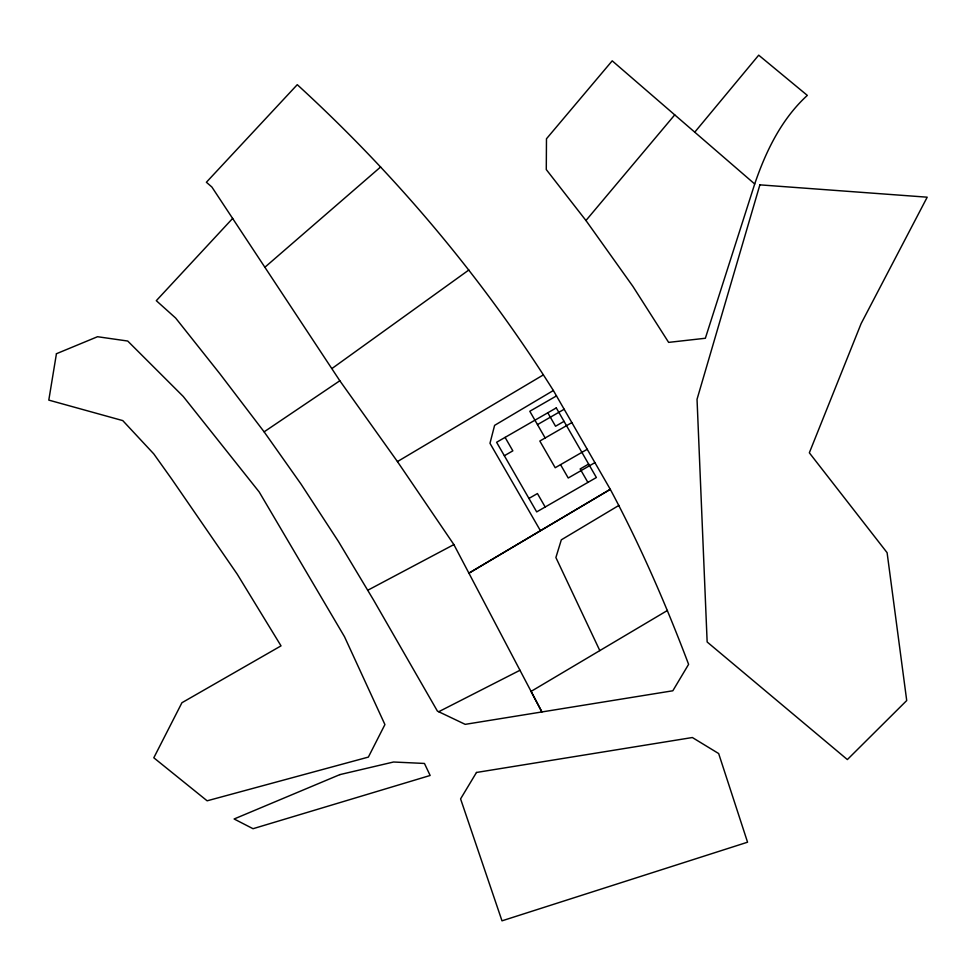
<?xml version="1.0" encoding="UTF-8"?>
<svg xmlns="http://www.w3.org/2000/svg" width="976" height="976" viewBox="0 0 976 976"><rect width="100%" height="100%" fill="white"/><g stroke="black" fill="none" stroke-linecap="round" stroke-linejoin="round"><path stroke-width="1.46" d="M754.704 183.988L612.208 60.829L546.475 138.775L546.279 169.568L585.954 220.515L632.899 286.383L668.633 342.381L705.355 338.257L754.704 183.988C765.831 151.304 781.459 119.035 807.323 95.392L758.706 55.168L694.753 132.187M585.954 220.515L674.733 114.875M232.703 218.368L156.306 300.681L175.656 318.054L219.82 373.686L264.118 431.843L301.023 484.084L338.416 541.436L373.662 600.203L437.419 711.114L465.21 724.351L672.83 690.776L688.605 664.351C665.986 604.534 640.463 545.743 610.293 489.33L553.368 390.498C482.229 277.635 395.67 174.716 297.265 84.68L206.387 182.268L211.877 187.014L339.831 380.762L397.439 461.587L453.877 544.584L541.912 711.98L531.066 691.398L667.462 610.451M265.045 267.107L380.616 166.981M332.255 368.318L468.846 269.998M264.118 431.843L339.831 380.762M618.918 505.397L561.322 539.838L555.893 557.528L599.825 650.614M397.439 461.587L543.327 374.906M553.368 390.498L494.6 425.365L489.976 443.299L540.436 530.712L468.907 573.168L610.293 489.33L540.436 530.712M556.491 395.902L529.797 411.274L545.169 437.968M537.483 424.621L564.177 409.249M504.348 455.731L512.839 450.839L505.092 437.394M564.03 421.351L555.551 426.244L547.792 412.787M571.863 422.596L539.826 441.042L555.21 467.736L587.235 449.289M528.943 498.443L537.434 493.551L545.181 507.008M588.638 464.064L580.147 468.956L587.894 482.412M594.921 462.636L568.227 478.008L560.541 464.661M367.684 590.297L453.877 544.584M438.712 711.724L519.976 670.268M56.437 353.727L48.8 400.111L122.769 420.607L153.781 453.901L171.703 479.033L237.229 574.169L281.027 645.868L181.926 702.732L153.805 757.791L207.132 800.808L368.367 757.095L384.922 724.57L344.516 636.742L259.201 491.977L183.256 396.476L127.722 341.039L97.527 336.72L56.437 353.727M759.877 184.854L697.035 399.306L707.149 641.988L847.363 759.572L906.716 700.548L887.099 552.684L809.336 452.803L861.125 323.593L927.2 197.189L759.877 184.854M476.483 772.467L460.587 798.893L501.993 920.832L747.555 842.203L718.665 753.545L692.362 737.527L476.483 772.467M556.283 407.907L496.601 442.274L536.69 511.9L596.385 477.52L556.283 407.907M339.868 774.615L234.13 818.986L253.028 828.709L430.148 775.481L424.45 763.452L393.535 762.012L339.868 774.615"/></g></svg>
